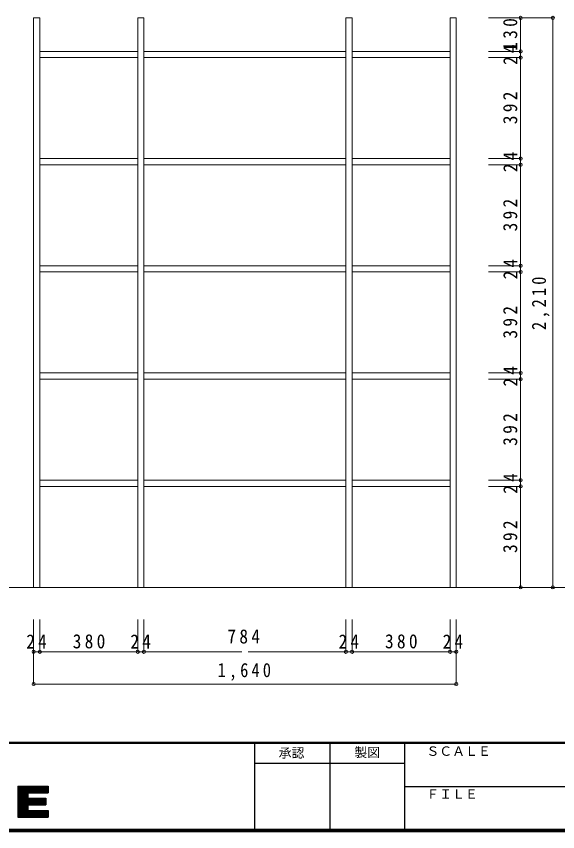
# Model space of a CAD drawing. Units: millimetres at full size, sheet at 1:25, with parts at other scales. Extents: x -11962 to 10485, y -9055 to 3479.
# Drawn here: x 733 to 2835, y -3504 to -340 of the extents above; entities that cross this region are included whole.
import ezdxf
from ezdxf.enums import TextEntityAlignment as Align

# ---------------------------------------------------------------- set-up
doc = ezdxf.new("R2010")
doc.units = ezdxf.units.MM
doc.header["$LTSCALE"] = 25
doc.header["$PDMODE"] = 32
doc.header["$PDSIZE"] = 12.5
doc.layers.add('5-0', color=7, linetype='Continuous', lineweight=18)
for name, color, linetype in [('F-0', 6, 'Continuous'), ('F-6', 6, 'Continuous'), ('F-A', 7, 'Continuous')]:
    doc.layers.add(name, color=color, linetype=linetype)
doc.styles.add('ＭＳ ゴシック', font='')
doc.styles.get('ＭＳ ゴシック').set_extended_font_data('MS Gothic')

msp = doc.modelspace()

# ---------------------------------------------------------------- linework, layer by layer
at = {"layer": '5-0'}
for p, q in [((800.83, -346), (824.83, -346)), ((800.83, -346), (800.83, -2556)), ((824.83, -346), (824.83, -2556)), ((1204.83, -346), (1228.83, -346)), ((1204.83, -346), (1204.83, -2556)), ((1228.83, -346), (1228.83, -2556)), ((2012.83, -346), (2036.83, -346)), ((2012.83, -346), (2012.83, -2556)), ((2036.83, -346), (2036.83, -2556)), ((2416.83, -346), (2440.83, -346)), ((2416.83, -346), (2416.83, -2556)), ((2440.83, -346), (2440.83, -2556)), ((1204.83, -476), (824.83, -476)), ((1204.83, -500), (824.83, -500)), ((2012.83, -476), (1228.83, -476)), ((2012.83, -500), (1228.83, -500)), ((2416.83, -476), (2036.83, -476)), ((2416.83, -500), (2036.83, -500)), ((1204.83, -892), (824.83, -892)), ((1204.83, -916), (824.83, -916)), ((2012.83, -892), (1228.83, -892)), ((2012.83, -916), (1228.83, -916)), ((2416.83, -892), (2036.83, -892)), ((2416.83, -916), (2036.83, -916)), ((1204.83, -1308), (824.83, -1308)), ((2012.83, -1308), (1228.83, -1308)), ((2416.83, -1308), (2036.83, -1308)), ((1204.83, -1332), (824.83, -1332)), ((2012.83, -1332), (1228.83, -1332)), ((2416.83, -1332), (2036.83, -1332)), ((1204.83, -1724), (824.83, -1724)), ((2012.83, -1724), (1228.83, -1724)), ((2416.83, -1724), (2036.83, -1724)), ((1204.83, -1748), (824.83, -1748)), ((2012.83, -1748), (1228.83, -1748)), ((2416.83, -1748), (2036.83, -1748)), ((1204.83, -2140), (824.83, -2140)), ((2012.83, -2140), (1228.83, -2140)), ((2416.83, -2140), (2036.83, -2140)), ((1204.83, -2164), (824.83, -2164)), ((2012.83, -2164), (1228.83, -2164)), ((2416.83, -2164), (2036.83, -2164)), ((4741.67, -2556), (-4991.67, -2556))]:
    msp.add_line(p, q, dxfattribs=at)
at = {"layer": '5-0', "color": 4}
for p, q in [((2690.83, -346), (2565.83, -346)), ((2815.83, -346), (2690.83, -346)), ((2690.83, -476), (2565.83, -476)), ((2690.83, -500), (2565.83, -500)), ((2690.83, -892), (2565.83, -892)), ((2690.83, -916), (2565.83, -916)), ((2690.83, -1308), (2565.83, -1308)), ((2690.83, -1332), (2565.83, -1332)), ((2690.83, -1724), (2565.83, -1724)), ((2690.83, -1748), (2565.83, -1748)), ((2690.83, -2140), (2565.83, -2140)), ((2690.83, -2164), (2565.83, -2164)), ((2690.83, -2556), (2565.83, -2556)), ((2815.83, -2556), (2690.83, -2556)), ((800.83, -2806), (800.83, -2681)), ((824.83, -2806), (824.83, -2681)), ((1204.83, -2806), (1204.83, -2681)), ((1204.83, -2806), (1204.83, -2681)), ((1228.83, -2806), (1228.83, -2681)), ((2012.83, -2806), (2012.83, -2681)), ((2036.83, -2806), (2036.83, -2681)), ((2416.83, -2806), (2416.83, -2681)), ((2440.83, -2806), (2440.83, -2681)), ((800.83, -2931), (800.83, -2806)), ((2440.83, -2931), (2440.83, -2806))]:
    msp.add_line(p, q, dxfattribs=at)
at = {"layer": '5-0', "color": 3}
for p, q in [((2690.83, -476), (2690.83, -346)), ((2815.83, -2556), (2815.83, -346)), ((2690.83, -500), (2690.83, -476)), ((2690.83, -892), (2690.83, -500)), ((2690.83, -916), (2690.83, -892)), ((2690.83, -1308), (2690.83, -916)), ((2690.83, -1332), (2690.83, -1308)), ((2690.83, -1724), (2690.83, -1332)), ((2690.83, -1748), (2690.83, -1724)), ((2690.83, -2140), (2690.83, -1748)), ((2690.83, -2164), (2690.83, -2140)), ((2690.83, -2556), (2690.83, -2164)), ((824.83, -2806), (800.83, -2806)), ((1204.83, -2806), (824.83, -2806)), ((1204.83, -2806), (1228.83, -2806)), ((1228.83, -2806), (1608.83, -2806)), ((1632.83, -2806), (2012.83, -2806)), ((2012.83, -2806), (2036.83, -2806)), ((2036.83, -2806), (2416.83, -2806)), ((2416.83, -2806), (2440.83, -2806)), ((800.83, -2931), (2440.83, -2931))]:
    msp.add_line(p, q, dxfattribs=at)
for p in [(2690.83, -346), (2815.83, -346), (2690.83, -476), (2690.83, -500), (2690.83, -892), (2690.83, -916), (2690.83, -1308), (2690.83, -1332), (2690.83, -1724), (2690.83, -1748), (2690.83, -2140), (2690.83, -2164), (2690.83, -2556), (2815.83, -2556), (800.83, -2806), (824.83, -2806), (1204.83, -2806), (1228.83, -2806), (2012.83, -2806), (2036.83, -2806), (2416.83, -2806), (2440.83, -2806), (800.83, -2931), (2440.83, -2931)]:
    msp.add_point(p, dxfattribs=at)
at = {"layer": 'F-0'}
for p, q in [((4750, -3158.33), (-5000, -3158.33)), ((4750, -3158.33), (-5000, -3158.33)), ((4750, -3162.5), (-5000, -3162.5)), ((4750, -3162.5), (-5000, -3162.5)), ((1658.33, -3162.5), (1658.33, -3495.83)), ((1658.33, -3162.5), (1658.33, -3495.83)), ((1950, -3162.5), (1950, -3495.83)), ((1950, -3162.5), (1950, -3495.83)), ((2241.67, -3495.83), (2241.67, -3158.33)), ((1658.33, -3238.86), (2241.67, -3238.86)), ((1658.33, -3238.86), (2241.67, -3238.86)), ((2241.67, -3329.17), (4741.67, -3329.17)), ((2241.67, -3329.17), (4741.67, -3329.17)), ((4750, -3495.83), (-5000, -3495.83)), ((4750, -3495.83), (-5000, -3495.83)), ((4750, -3500), (-5000, -3500)), ((4750, -3500), (-5000, -3500)), ((4750, -3504.17), (-5000, -3504.17)), ((4750, -3504.17), (-5000, -3504.17))]:
    msp.add_line(p, q, dxfattribs=at)
at = {"layer": 'F-6'}
msp.add_line((2241.67, -3495.83), (2241.67, -3158.33), dxfattribs=at)
at = {"layer": 'F-A'}
for p, q in [((738.93, -3327.26), (738.93, -3447.57)), ((738.93, -3327.26), (857.06, -3327.26)), ((741.43, -3447.57), (741.43, -3327.26)), ((745.8, -3447.57), (745.8, -3327.26)), ((750.18, -3447.57), (750.18, -3327.26)), ((754.55, -3447.57), (754.55, -3327.26)), ((758.93, -3447.57), (758.93, -3327.26)), ((763.3, -3447.57), (763.3, -3327.26)), ((767.68, -3447.57), (767.68, -3327.26)), ((772.05, -3447.57), (772.05, -3327.26)), ((776.43, -3447.57), (776.43, -3327.26)), ((778.3, -3353.51), (857.06, -3353.51)), ((778.3, -3353.51), (778.3, -3374.29)), ((780.8, -3353.51), (780.8, -3327.26)), ((785.18, -3353.51), (785.18, -3327.26)), ((789.55, -3353.51), (789.55, -3327.26)), ((793.93, -3353.51), (793.93, -3327.26)), ((798.3, -3353.51), (798.3, -3327.26)), ((802.68, -3353.51), (802.68, -3327.26)), ((807.05, -3353.51), (807.05, -3327.26)), ((811.43, -3353.51), (811.43, -3327.26)), ((815.8, -3353.51), (815.8, -3327.26)), ((820.18, -3353.51), (820.18, -3327.26)), ((824.55, -3353.51), (824.55, -3327.26)), ((828.93, -3353.51), (828.93, -3327.26)), ((833.3, -3353.51), (833.3, -3327.26)), ((837.68, -3353.51), (837.68, -3327.26)), ((842.05, -3353.51), (842.05, -3327.26)), ((846.43, -3353.51), (846.43, -3327.26)), ((850.8, -3353.51), (850.8, -3327.26)), ((855.18, -3353.51), (855.18, -3327.26)), ((857.06, -3327.26), (857.06, -3353.51)), ((780.8, -3400.54), (780.8, -3374.29)), ((785.18, -3400.54), (785.18, -3374.29)), ((789.55, -3400.54), (789.55, -3374.29)), ((793.93, -3400.54), (793.93, -3374.29)), ((798.3, -3400.54), (798.3, -3374.29)), ((802.68, -3400.54), (802.68, -3374.29)), ((807.05, -3400.54), (807.05, -3374.29)), ((811.43, -3400.54), (811.43, -3374.29)), ((815.8, -3400.54), (815.8, -3374.29)), ((820.18, -3400.54), (820.18, -3374.29)), ((824.55, -3400.54), (824.55, -3374.29)), ((828.93, -3400.54), (828.93, -3374.29)), ((833.3, -3400.54), (833.3, -3374.29)), ((837.68, -3400.54), (837.68, -3374.29)), ((842.05, -3400.54), (842.05, -3374.29)), ((846.43, -3400.54), (846.43, -3374.29)), ((778.3, -3400.54), (778.3, -3421.32)), ((778.3, -3400.54), (848.31, -3400.54)), ((738.93, -3447.57), (857.06, -3447.57)), ((778.3, -3421.32), (857.06, -3421.32)), ((780.8, -3447.57), (780.8, -3421.32)), ((785.18, -3447.57), (785.18, -3421.32)), ((789.55, -3447.57), (789.55, -3421.32)), ((793.93, -3447.57), (793.93, -3421.32)), ((798.3, -3447.57), (798.3, -3421.32)), ((802.68, -3447.57), (802.68, -3421.32)), ((807.05, -3447.57), (807.05, -3421.32)), ((811.43, -3447.57), (811.43, -3421.32)), ((815.8, -3447.57), (815.8, -3421.32)), ((820.18, -3447.57), (820.18, -3421.32)), ((824.55, -3447.57), (824.55, -3421.32)), ((828.93, -3447.57), (828.93, -3421.32)), ((833.3, -3447.57), (833.3, -3421.32)), ((837.68, -3447.57), (837.68, -3421.32)), ((842.05, -3447.57), (842.05, -3421.32)), ((846.43, -3447.57), (846.43, -3421.32)), ((850.8, -3447.57), (850.8, -3421.32)), ((855.18, -3447.57), (855.18, -3421.32)), ((857.06, -3421.32), (857.06, -3447.57))]:
    msp.add_line(p, q, dxfattribs=at)
msp.add_lwpolyline([(778.3, -3374.29), (848.31, -3374.29), (848.31, -3400.54)], dxfattribs=at)

# ---------------------------------------------------------------- texts
at = {"layer": '5-0', "char_height": 54.99, "attachment_point": 7, "rotation": 90, "style": 'ＭＳ ゴシック'}
for s, insert in [('\\T1.38;\\W0.9;130', (2678.33, -473.5)), ('\\T1.36;\\W0.9;24', (2678.33, -528.63)), ('\\T1.38;\\W0.9;392', (2678.33, -758.5)), ('\\T1.36;\\W0.9;24', (2678.33, -944.63)), ('\\T1.38;\\W0.9;392', (2678.33, -1174.5)), ('\\T1.36;\\W0.9;24', (2678.33, -1360.63)), ('\\T1.38;\\W0.85;2,210', (2803.33, -1557.25)), ('\\T1.38;\\W0.9;392', (2678.33, -1590.5)), ('\\T1.36;\\W0.9;24', (2678.33, -1776.63)), ('\\T1.38;\\W0.9;392', (2678.33, -2006.5)), ('\\T1.36;\\W0.9;24', (2678.33, -2192.63)), ('\\T1.38;\\W0.9;392', (2678.33, -2422.5))]:
    msp.add_mtext(s, dxfattribs=dict(at, insert=insert))
at = {"layer": '5-0', "char_height": 54.99, "attachment_point": 7, "style": 'ＭＳ ゴシック'}
for s, insert in [('\\T1.38;\\W0.9;784', (1552.79, -2774.52)), ('\\T1.36;\\W0.9;24', (772.2, -2793.5)), ('\\T1.38;\\W0.9;380', (952.33, -2793.5)), ('\\T1.36;\\W0.9;24', (1176.2, -2793.5)), ('\\T1.36;\\W0.9;24', (1984.2, -2793.5)), ('\\T1.38;\\W0.9;380', (2164.33, -2793.5)), ('\\T1.36;\\W0.9;24', (2388.2, -2793.5)), ('\\T1.38;\\W0.85;1,640', (1514.58, -2918.5))]:
    msp.add_mtext(s, dxfattribs=dict(at, insert=insert))
at = {"layer": 'F-0', "color": 7, "style": 'ＭＳ ゴシック'}
for s, p in [('承認', (1751.61, -3227.65)), ('製図', (2045.83, -3225.68)), ('製図', (2045.83, -3225.68)), ('ＳＣＡＬＥ', (2325, -3220.83)), ('ＳＣＡＬＥ', (2325, -3220.83)), ('ＦＩＬＥ', (2325, -3387.5)), ('ＦＩＬＥ', (2325, -3387.5))]:
    msp.add_text(s, height=36.66, dxfattribs=at).set_placement(p, align=Align.BOTTOM_LEFT)

doc.saveas('drawing.dxf')
